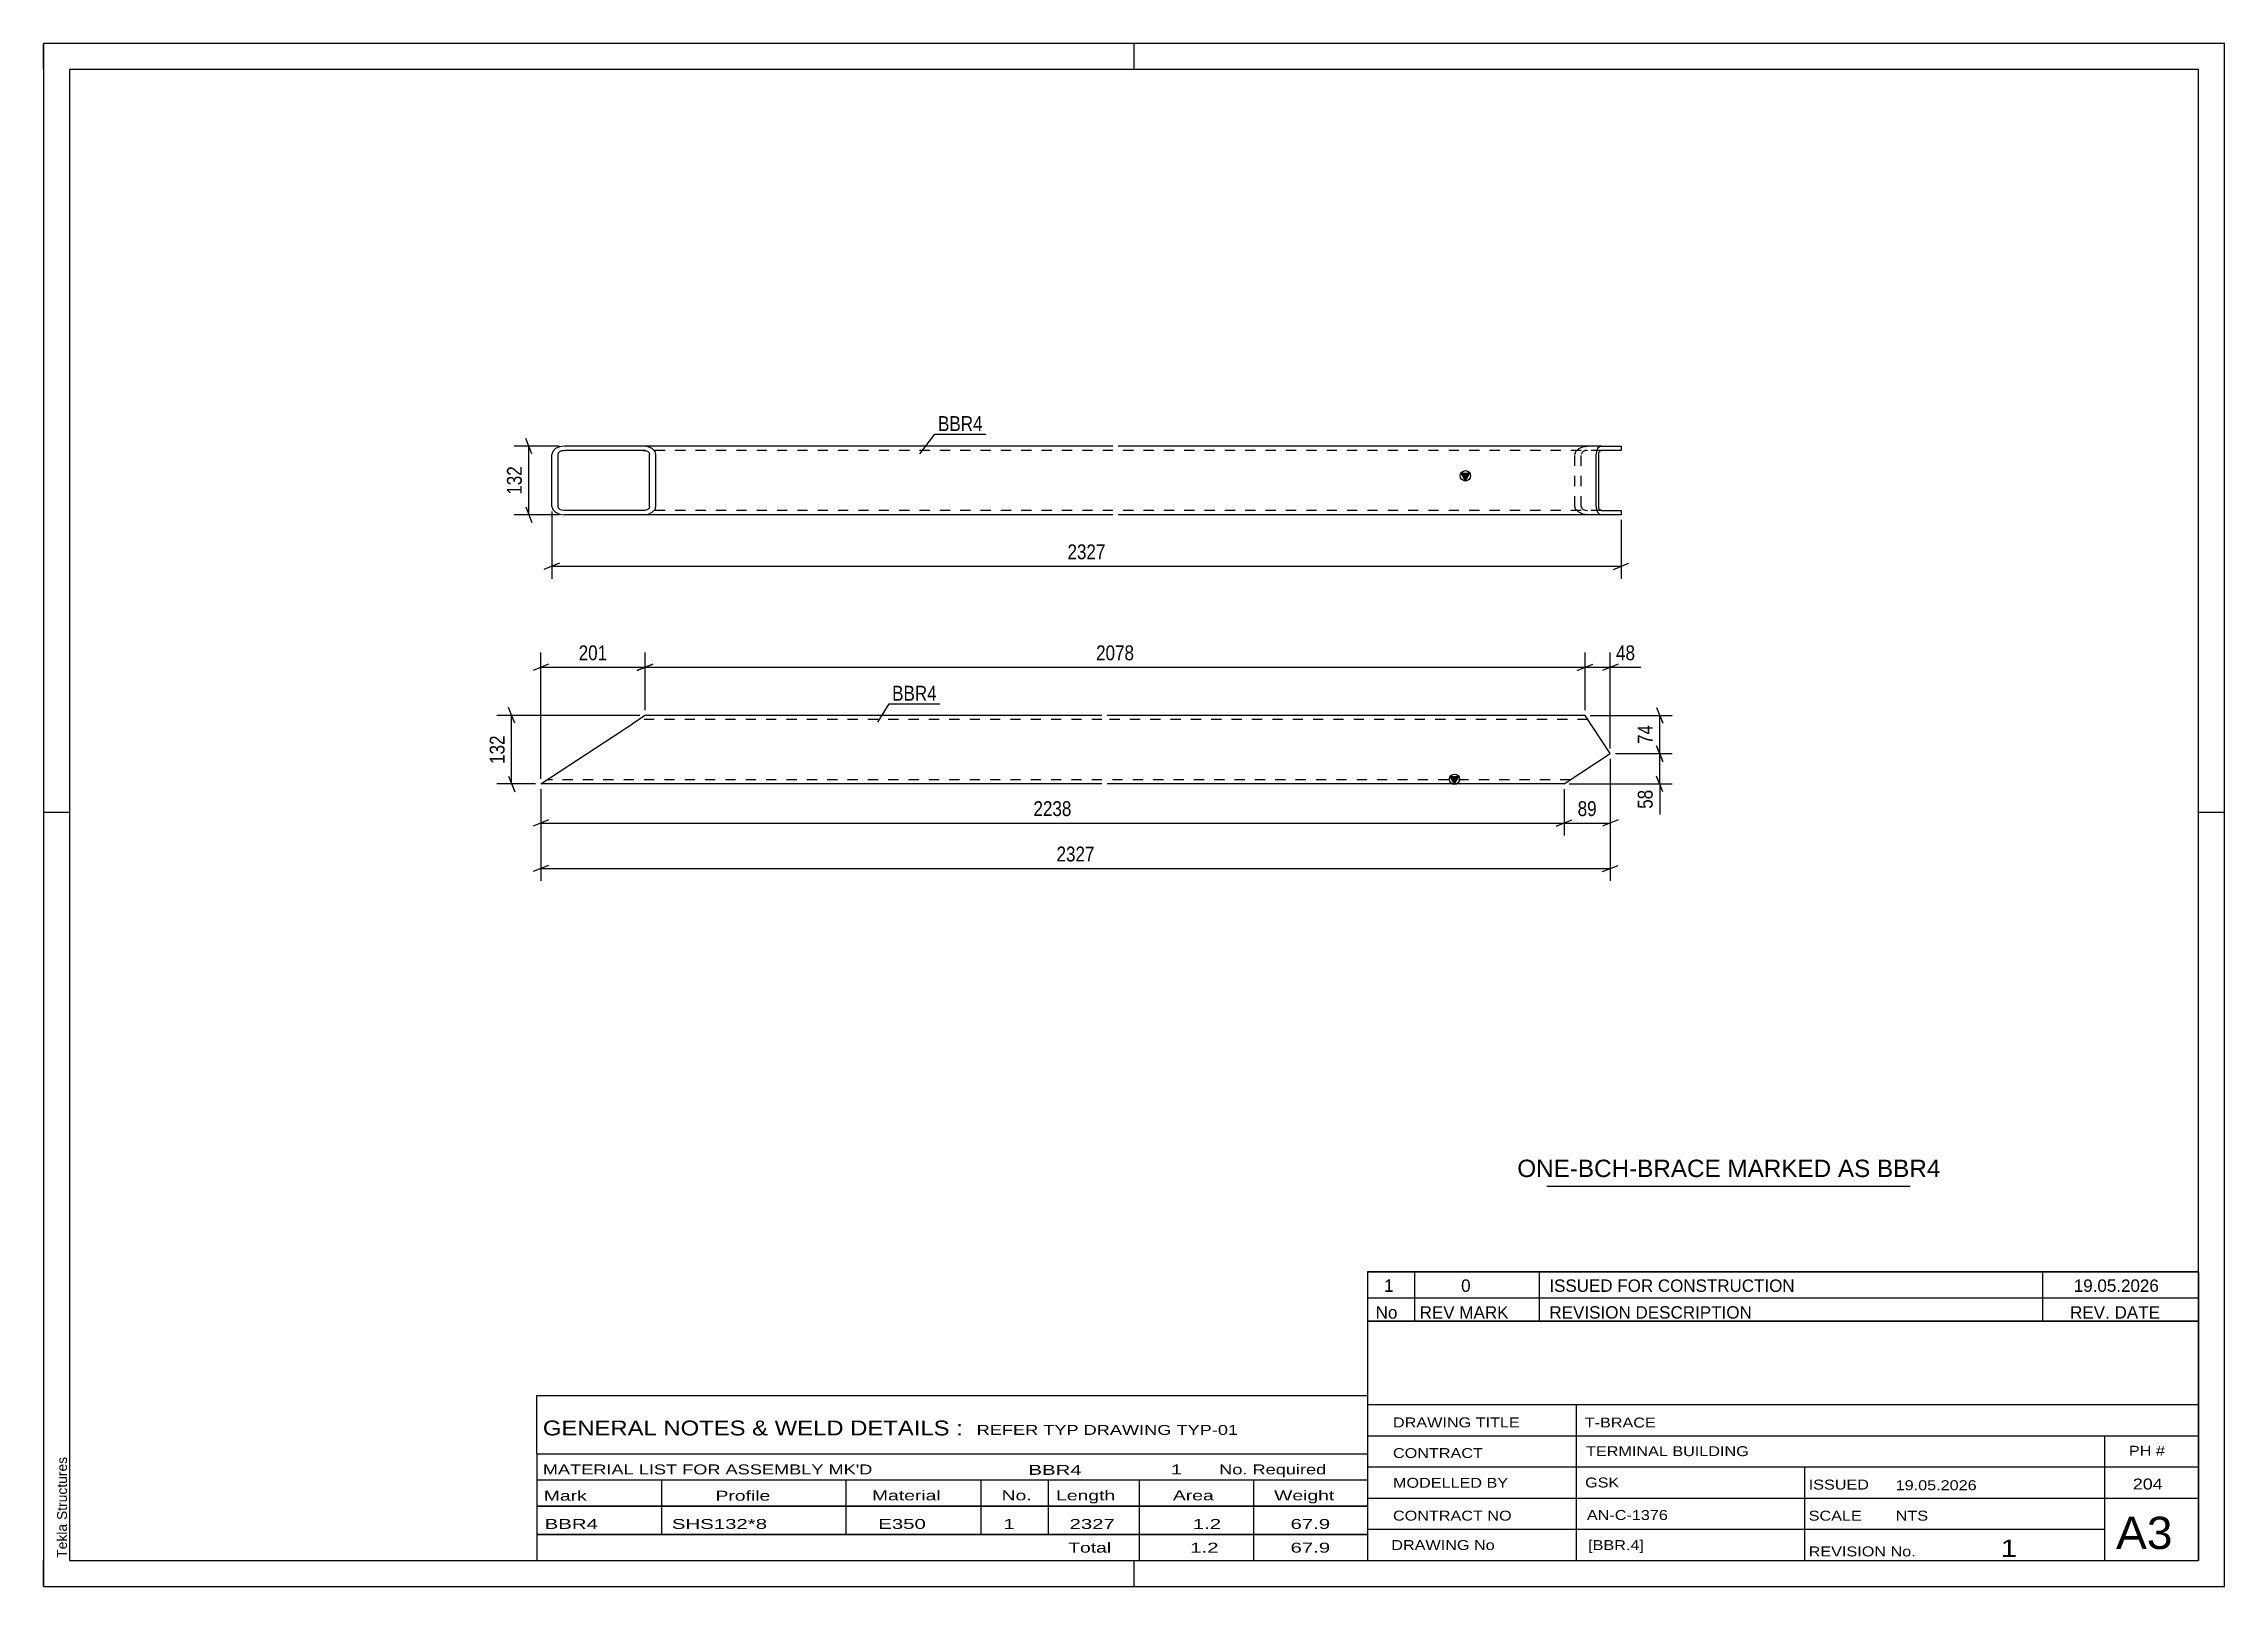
# Model space of a CAD drawing. Header units: millimetres. Extents: x 0 to 420, y 0 to 297.
import ezdxf

# ---------------------------------------------------------------- set-up
doc = ezdxf.new("R2010")
doc.units = ezdxf.units.MM
doc.linetypes.add('DXK_LINE_DOT2', pattern=[3.9198, 1.9599, -1.9599])
doc.styles.add('Arial', font='ARIAL.TTF', dxfattribs={"height": 0.2})
doc.styles.add('Arial Narrow', font='ARIALN.TTF', dxfattribs={"height": 0.2})

# ---------------------------------------------------------------- blocks, each defined once
blk = doc.blocks.new('Unknown-491737541-1161')
at = {"color": 5, "linetype": 'Continuous'}
for p, q in [((420, 297), (0, 297)), ((0, 297), (0, 0)), ((0, 292), (0, 297)), ((210, 292), (210, 297)), ((420, 0), (420, 297)), ((415, 292), (5, 292)), ((5, 292), (5, 5)), ((415, 5), (415, 292)), ((5, 149), (0, 149)), ((420, 149), (415, 149)), ((0, 0), (0, 5)), ((5, 5), (415, 5)), ((210, 0), (210, 5)), ((0, 0), (420, 0))]:
    blk.add_line(p, q, dxfattribs=at)
at = {"color": 174, "linetype": 'Continuous', "style": 'Arial'}
blk.add_text('Tekla Structures', height=1.9102, rotation=90, dxfattribs=at).set_placement((4.5, 5.5))
blk = doc.blocks.new('Unknown-491737541-3061')
at = {"color": 7, "linetype": 'Continuous'}
for p, q in [((255, 51.05), (255, 5)), ((255, 51.05), (415, 51.05)), ((415, 51), (415, 5)), ((255, 35), (415, 35)), ((295.14, 35), (295.14, 5)), ((255, 29), (415, 29)), ((397, 5.05), (397, 28.9)), ((255, 23), (415, 23)), ((339.14, 23), (339.14, 5)), ((255, 17), (415, 17)), ((255, 11), (397, 11)), ((255, 5), (415, 5))]:
    blk.add_line(p, q, dxfattribs=at)
at = {"color": 7, "style": 'Arial Narrow'}
for s, height, width, p in [('DRAWING TITLE', 1.9089, 1.425378, (259.88, 30.61)), ('T-BRACE', 1.909, 1.425378, (296.81, 30.59)), ('CONTRACT', 1.909, 1.425378, (259.88, 24.71)), ('TERMINAL BUILDING', 1.9089, 1.425378, (297.06, 25.07)), ('MODELLED BY', 1.9089, 1.425378, (259.88, 18.98)), ('GSK', 1.909, 1.425378, (296.88, 19.04)), ('ISSUED', 1.909, 1.425378, (339.94, 18.64)), ('19.05.2026', 1.909, 1.425378, (356.69, 18.52)), ('CONTRACT NO', 1.9089, 1.425378, (259.88, 12.66)), ('AN-C-1376', 1.909, 1.425378, (297.23, 12.78)), ('SCALE', 1.909, 1.425378, (339.94, 12.65)), ('A3', 6.204, 1.25, (399.14, 7.2)), ('DRAWING No', 1.909, 1.425378, (259.56, 7)), ('[BBR.4]', 1.909, 1.425378, (297.46, 6.99)), ('1', 3.34, 1.5, (376.91, 5.68)), ('REVISION No.', 1.9089, 1.425378, (339.94, 5.77))]:
    blk.add_text(s, height=height, dxfattribs=dict(at, width=width)).set_placement(p)
at = {"color": 7, "linetype": 'Continuous', "style": 'Arial Narrow'}
for s, height, width, p in [('PH #', 1.909, 1.43, (401.6, 25.15)), ('204', 2.1, 1.43, (402.37, 18.65)), ('NTS', 1.909, 1.425378, (356.7, 12.65))]:
    blk.add_text(s, height=height, dxfattribs=dict(at, width=width)).set_placement(p)
blk = doc.blocks.new('Unknown-491737541-3062')
at = {"color": 7, "linetype": 'Continuous'}
for p, q in [((95, 36.75), (255, 36.75)), ((95, 25.5), (95, 36.75)), ((255, 36.75), (255, 25.5)), ((95, 25.5), (255, 25.5)), ((95, 25.5), (95, 20.5)), ((255, 25.5), (255, 20.5)), ((95, 20.5), (255, 20.5)), ((95, 20.5), (95, 15.5)), ((119, 20.5), (119, 15.5)), ((154.5, 20.5), (154.5, 15.5)), ((180.5, 20.5), (180.5, 15.5)), ((193.5, 20.5), (193.5, 15.5)), ((211, 20.5), (211, 15.5)), ((233, 20.5), (233, 15.5)), ((255, 20.5), (255, 15.5)), ((95, 15.5), (255, 15.5)), ((95, 15.45), (95, 10.05)), ((95, 15.45), (255, 15.45)), ((119, 15.5), (119, 10)), ((154.5, 15.5), (154.5, 10)), ((180.5, 15.5), (180.5, 10)), ((193.5, 15.5), (193.5, 10)), ((211, 15.5), (211, 10)), ((233, 15.5), (233, 10)), ((255, 15.45), (255, 10.05)), ((95, 10.05), (255, 10.05)), ((95, 10), (255, 10)), ((95, 10), (95, 5)), ((211, 10), (211, 5)), ((233, 10), (233, 5)), ((255, 10), (255, 5)), ((95, 5), (255, 5))]:
    blk.add_line(p, q, dxfattribs=at)
at = {"color": 7, "style": 'Arial Narrow'}
for s, height, width, p in [('GENERAL NOTES & WELD DETAILS :', 2.8633, 1.4, (96.15, 29.06)), ('REFER TYP DRAWING TYP-01', 1.9089, 1.6, (179.7, 29.16)), ("MATERIAL LIST FOR ASSEMBLY MK'D", 1.9089, 1.6, (96.15, 21.56)), ('BBR4', 1.909, 1.794707, (189.67, 21.47)), ('1', 1.91, 1.794707, (217.08, 21.56)), ('No. Required', 1.9089, 1.6, (226.41, 21.56)), ('Mark', 1.909, 1.7, (96.34, 16.5)), ('Profile', 1.909, 1.7, (129.41, 16.5)), ('Material', 1.909, 1.7, (159.54, 16.56)), ('No.', 1.909, 1.7, (184.5, 16.56)), ('Length', 1.909, 1.7, (195, 16.56)), ('Area', 1.909, 1.7, (217.5, 16.56)), ('Weight', 1.909, 1.7, (237, 16.56))]:
    blk.add_text(s, height=height, dxfattribs=dict(at, width=width)).set_placement(p)
at = {"color": 7, "linetype": 'Continuous', "style": 'Arial Narrow'}
for s, height, width, p in [('BBR4', 1.909, 1.794707, (96.5, 11.06)), ('SHS132*8', 1.909, 1.794707, (121, 11.06)), ('E350', 1.909, 1.794707, (160.74, 11.06)), ('1', 1.91, 1.794707, (184.86, 11.06)), ('2327', 1.909, 1.794707, (197.58, 11.06)), ('1.2', 1.909, 1.794707, (221.32, 11.06)), ('67.9', 1.909, 1.794707, (240.14, 11.06)), ('Total', 1.909, 1.7, (197.33, 6.5)), ('1.2', 1.909, 1.794707, (220.83, 6.5)), ('67.9', 1.909, 1.794707, (240.14, 6.5))]:
    blk.add_text(s, height=height, dxfattribs=dict(at, width=width)).set_placement(p)
blk = doc.blocks.new('Unknown-491737541-3063')
at = {"color": 7, "linetype": 'Continuous'}
for p, q in [((255, 60.55), (415, 60.55)), ((415, 60.55), (255, 60.55)), ((255, 60.55), (255, 55.55)), ((264, 60.55), (264, 55.55)), ((288, 60.55), (288, 55.55)), ((385, 60.55), (385, 55.55)), ((415, 60.55), (415, 55.55)), ((255, 55.55), (415, 55.55)), ((255, 55.55), (255, 51.05)), ((255, 55.55), (415, 55.55)), ((264, 55.55), (264, 51.05)), ((288, 55.55), (288, 51.05)), ((385, 55.55), (385, 51.05)), ((415, 55.55), (415, 51.05)), ((415, 51.05), (255, 51.05))]:
    blk.add_line(p, q, dxfattribs=at)
at = {"color": 7, "linetype": 'Continuous', "style": 'Arial Narrow'}
for s, height, width, p in [('1', 2.39, 1.196471, (258.16, 56.7)), ('0', 2.39, 1.196471, (273, 56.7)), ('ISSUED FOR CONSTRUCTION', 2.3861, 1.196471, (290, 56.7)), ('19.05.2026', 2.386, 1.196471, (391, 56.7)), ('No', 2.386, 1.2, (256.54, 51.55)), ('REV MARK', 2.386, 1.2, (265, 51.55)), ('REVISION DESCRIPTION', 2.3861, 1.2, (290, 51.55)), ('REV. DATE', 2.386, 1.2, (390.28, 51.55))]:
    blk.add_text(s, height=height, dxfattribs=dict(at, width=width)).set_placement(p)
blk = doc.blocks.new('Unknown-491737541-3064')
at = {"color": 7, "linetype": 'Continuous'}
blk.add_line((289.5, 77.05), (359.5, 77.05), dxfattribs=at)
at = {"color": 7, "style": 'Arial'}
blk.add_text('ONE-BCH-BRACE MARKED AS BBR4', height=3.3428, dxfattribs=at).set_placement((283.82, 78.8))
blk = doc.blocks.new('Part-491737541-1550 - 1544')
at = {"linetype": 'Continuous'}
blk.add_hatch(color=2, dxfattribs=at).paths.add_polyline_path([(271.72, 154.48), (270.92, 155.88), (272.52, 155.88)])
at = {"color": 2, "linetype": 'Continuous'}
for p, q in [((95.76, 154.48), (113.4, 166.08)), ((115.83, 167.68), (113.4, 166.08)), ((203.83, 167.68), (115.83, 167.68)), ((296.88, 167.68), (204.83, 167.68)), ((301.72, 160.32), (296.88, 167.68)), ((292.83, 154.48), (301.72, 160.32)), ((271.72, 154.48), (270.92, 155.88)), ((270.92, 155.88), (272.52, 155.88)), ((272.52, 155.88), (271.72, 154.48)), ((203.83, 154.48), (95.76, 154.48)), ((292.83, 154.48), (204.83, 154.48))]:
    blk.add_line(p, q, dxfattribs=at)
at = {"color": 7, "linetype": 'DXK_LINE_DOT2'}
for p, q in [((203.83, 166.88), (114.61, 166.88)), ((297.4, 166.88), (204.83, 166.88)), ((203.83, 155.28), (96.98, 155.28)), ((294.05, 155.28), (204.83, 155.28))]:
    blk.add_line(p, q, dxfattribs=at)
at = {"color": 2, "linetype": 'Continuous'}
blk.add_circle((271.72, 155.38), 1, dxfattribs=at)
blk = doc.blocks.new('Part-491737541-1726 - 1720')
at = {"linetype": 'Continuous'}
blk.add_hatch(color=2, dxfattribs=at).paths.add_polyline_path([(273.82, 212.9), (273.02, 214.3), (274.62, 214.3)])
at = {"color": 2, "linetype": 'Continuous'}
for p, q in [((98.05, 218.51), (97.87, 217.9)), ((98.58, 219.03), (98.05, 218.51)), ((99.37, 219.38), (98.58, 219.03)), ((99.18, 218.2), (99.44, 218.46)), ((100.3, 219.5), (99.37, 219.38)), ((99.44, 218.46), (99.83, 218.64)), ((99.83, 218.64), (100.3, 218.7)), ((205.93, 219.5), (100.3, 219.5)), ((115.5, 218.7), (100.3, 218.7)), ((116.43, 219.38), (115.5, 219.5)), ((115.5, 218.7), (115.97, 218.64)), ((115.97, 218.64), (116.36, 218.46)), ((116.36, 218.46), (116.63, 218.2)), ((117.22, 219.03), (116.43, 219.38)), ((117.75, 218.51), (117.22, 219.03)), ((117.93, 217.9), (117.75, 218.51)), ((300.03, 219.5), (206.93, 219.5)), ((299.06, 218.51), (298.98, 217.9)), ((299.29, 219.03), (299.06, 218.51)), ((299.63, 219.38), (299.29, 219.03)), ((299.55, 218.2), (299.66, 218.46)), ((300.03, 219.5), (299.63, 219.38)), ((299.66, 218.46), (299.83, 218.64)), ((299.83, 218.64), (300.03, 218.7)), ((300.03, 219.5), (303.82, 219.5)), ((303.82, 218.7), (300.03, 218.7)), ((303.82, 219.5), (303.82, 218.7)), ((97.87, 207.9), (97.87, 217.9)), ((99.08, 217.9), (99.18, 218.2)), ((99.08, 207.9), (99.08, 217.9)), ((116.63, 218.2), (116.72, 217.9)), ((116.72, 207.9), (116.72, 217.9)), ((117.93, 207.9), (117.93, 217.9)), ((273.82, 212.9), (273.02, 214.3)), ((273.02, 214.3), (274.62, 214.3)), ((274.62, 214.3), (273.82, 212.9)), ((298.98, 207.9), (298.98, 217.9)), ((299.51, 217.9), (299.55, 218.2)), ((299.51, 207.9), (299.51, 217.9)), ((97.87, 207.9), (98.05, 207.29)), ((98.05, 207.29), (98.58, 206.77)), ((98.58, 206.77), (99.37, 206.42)), ((99.18, 207.59), (99.08, 207.9)), ((99.44, 207.33), (99.18, 207.59)), ((99.37, 206.42), (100.3, 206.3)), ((99.83, 207.16), (99.44, 207.33)), ((100.3, 207.1), (99.83, 207.16)), ((115.5, 207.1), (100.3, 207.1)), ((205.93, 206.3), (100.3, 206.3)), ((115.97, 207.16), (115.5, 207.1)), ((115.5, 206.3), (116.43, 206.42)), ((116.36, 207.33), (115.97, 207.16)), ((116.63, 207.59), (116.36, 207.33)), ((116.43, 206.42), (117.22, 206.77)), ((116.72, 207.9), (116.63, 207.59)), ((117.22, 206.77), (117.75, 207.29)), ((117.75, 207.29), (117.93, 207.9)), ((303.82, 206.3), (206.93, 206.3)), ((298.98, 207.9), (299.06, 207.29)), ((299.06, 207.29), (299.29, 206.77)), ((299.29, 206.77), (299.63, 206.42)), ((299.55, 207.59), (299.51, 207.9)), ((299.66, 207.33), (299.55, 207.59)), ((299.63, 206.42), (300.03, 206.3)), ((299.83, 207.16), (299.66, 207.33)), ((300.03, 207.1), (299.83, 207.16)), ((300.03, 207.1), (303.82, 207.1)), ((303.82, 207.1), (303.82, 206.3))]:
    blk.add_line(p, q, dxfattribs=at)
at = {"color": 7, "linetype": 'DXK_LINE_DOT2'}
for p, q in [((205.93, 218.7), (115.5, 218.7)), ((300.03, 218.7), (206.93, 218.7)), ((294.93, 217.9), (295.12, 218.51)), ((295.12, 218.51), (295.65, 219.03)), ((295.65, 219.03), (296.44, 219.38)), ((296.51, 218.46), (296.24, 218.2)), ((296.44, 219.38), (297.37, 219.5)), ((296.9, 218.64), (296.51, 218.46)), ((297.37, 218.7), (296.9, 218.64)), ((294.93, 207.9), (294.93, 217.9)), ((296.24, 218.2), (296.15, 217.9)), ((296.15, 207.9), (296.15, 217.9)), ((205.93, 207.1), (115.5, 207.1)), ((300.03, 207.1), (206.93, 207.1)), ((295.12, 207.29), (294.93, 207.9)), ((295.65, 206.77), (295.12, 207.29)), ((296.44, 206.42), (295.65, 206.77)), ((296.15, 207.9), (296.24, 207.59)), ((296.24, 207.59), (296.51, 207.33)), ((297.37, 206.3), (296.44, 206.42)), ((296.51, 207.33), (296.9, 207.16)), ((296.9, 207.16), (297.37, 207.1))]:
    blk.add_line(p, q, dxfattribs=at)
at = {"color": 2, "linetype": 'Continuous'}
blk.add_circle((273.82, 213.8), 1, dxfattribs=at)
blk = doc.blocks.new('StraightDimension-491737541-2499 - 1544')
at = {"color": 7, "linetype": 'Continuous'}
for p, q in [((301.72, 159.32), (301.72, 135.8)), ((95.76, 153.48), (95.76, 135.8)), ((97.26, 138.8), (94.26, 137.6)), ((300.22, 137.6), (303.22, 138.8)), ((95.76, 138.2), (301.72, 138.2))]:
    blk.add_line(p, q, dxfattribs=at)
at = {"color": 0}
blk.add_wipeout([(203, 138.95), (203, 143.15), (194.48, 143.15), (194.48, 138.95)], dxfattribs=at)
at = {"color": 3, "style": 'Arial Narrow'}
blk.add_text('2327', height=2.863, dxfattribs=at).set_placement((195.08, 139.55))
blk = doc.blocks.new('StraightDimension-491737541-2762 - 1544')
at = {"color": 7, "linetype": 'Continuous'}
for p, q in [((95.76, 153.48), (95.76, 144.55)), ((292.83, 153.48), (292.83, 144.55)), ((97.26, 147.55), (94.26, 146.35)), ((291.33, 146.35), (294.33, 147.55)), ((95.76, 146.95), (292.83, 146.95))]:
    blk.add_line(p, q, dxfattribs=at)
at = {"color": 0}
blk.add_wipeout([(198.55, 147.7), (198.55, 151.9), (190.04, 151.9), (190.04, 147.7)], dxfattribs=at)
at = {"color": 3, "style": 'Arial Narrow'}
blk.add_text('2238', height=2.863, dxfattribs=at).set_placement((190.64, 148.3))
blk = doc.blocks.new('StraightDimension-491737541-2558 - 1544')
at = {"color": 7, "linetype": 'Continuous'}
for p, q in [((295.38, 176.34), (298.38, 177.54)), ((296.88, 168.68), (296.88, 179.79)), ((296.88, 176.94), (301.72, 176.94)), ((303.22, 177.54), (300.22, 176.34)), ((301.72, 161.32), (301.72, 179.79))]:
    blk.add_line(p, q, dxfattribs=at)
at = {"color": 0}
blk.add_wipeout([(307.1, 177.69), (307.1, 181.89), (302.24, 181.89), (302.24, 177.69)], dxfattribs=at)
at = {"color": 7, "linetype": 'Continuous'}
blk.add_line((301.72, 176.94), (307.62, 176.94), dxfattribs=at)
blk.add_line((301.72, 176.94), (307.62, 176.94), dxfattribs=at)
at = {"color": 3, "style": 'Arial Narrow'}
blk.add_text('48', height=2.863, dxfattribs=at).set_placement((302.84, 178.29))
blk = doc.blocks.new('StraightDimension-491737541-2559 - 1544')
at = {"color": 7, "linetype": 'Continuous'}
for p, q in [((117.33, 177.54), (114.33, 176.34)), ((115.83, 168.68), (115.83, 179.79)), ((115.83, 176.94), (296.88, 176.94)), ((295.38, 176.34), (298.38, 177.54)), ((296.88, 168.68), (296.88, 179.79))]:
    blk.add_line(p, q, dxfattribs=at)
at = {"color": 0}
blk.add_wipeout([(210.61, 177.69), (210.61, 181.89), (202.1, 181.89), (202.1, 177.69)], dxfattribs=at)
at = {"color": 3, "style": 'Arial Narrow'}
blk.add_text('2078', height=2.863, dxfattribs=at).set_placement((202.7, 178.29))
blk = doc.blocks.new('StraightDimension-491737541-2560 - 1544')
at = {"color": 7, "linetype": 'Continuous'}
for p, q in [((97.26, 177.54), (94.26, 176.34)), ((95.76, 155.48), (95.76, 179.79)), ((95.76, 176.94), (115.83, 176.94)), ((114.33, 176.34), (117.33, 177.54)), ((115.83, 168.68), (115.83, 179.79))]:
    blk.add_line(p, q, dxfattribs=at)
at = {"color": 0}
blk.add_wipeout([(109.14, 177.69), (109.14, 181.89), (102.45, 181.89), (102.45, 177.69)], dxfattribs=at)
at = {"color": 3, "style": 'Arial Narrow'}
blk.add_text('201', height=2.863, dxfattribs=at).set_placement((103.05, 178.29))
blk = doc.blocks.new('StraightDimension-491737541-2603 - 1544')
at = {"color": 7, "linetype": 'Continuous'}
for p, q in [((310.64, 169.18), (311.84, 166.18)), ((297.88, 167.68), (313.64, 167.68)), ((311.24, 160.32), (311.24, 167.68)), ((302.72, 160.32), (313.64, 160.32)), ((311.84, 158.82), (310.64, 161.82))]:
    blk.add_line(p, q, dxfattribs=at)
at = {"color": 0}
blk.add_wipeout([(310.49, 166.43), (306.29, 166.43), (306.29, 161.57), (310.49, 161.57)], dxfattribs=at)
at = {"color": 3, "style": 'Arial Narrow'}
blk.add_text('74', height=2.863, rotation=90.0002, dxfattribs=at).set_placement((309.89, 162.17))
blk = doc.blocks.new('StraightDimension-491737541-2604 - 1544')
at = {"color": 7, "linetype": 'Continuous'}
for p, q in [((302.72, 160.32), (313.64, 160.32)), ((310.64, 161.82), (311.84, 158.82)), ((311.24, 154.48), (311.24, 160.32)), ((311.84, 152.98), (310.64, 155.98)), ((293.83, 154.48), (313.64, 154.48))]:
    blk.add_line(p, q, dxfattribs=at)
at = {"color": 0}
blk.add_wipeout([(310.49, 153.95), (306.29, 153.95), (306.29, 149.09), (310.49, 149.09)], dxfattribs=at)
at = {"color": 7, "linetype": 'Continuous'}
blk.add_line((311.24, 154.48), (311.24, 148.57), dxfattribs=at)
blk.add_line((311.24, 154.48), (311.24, 148.57), dxfattribs=at)
at = {"color": 3, "style": 'Arial Narrow'}
blk.add_text('58', height=2.863, rotation=90.0002, dxfattribs=at).set_placement((309.89, 149.69))
blk = doc.blocks.new('StraightDimension-491737541-2736 - 1544')
at = {"color": 7, "linetype": 'Continuous'}
for p, q in [((90.73, 166.18), (89.53, 169.18)), ((114.83, 167.68), (87.28, 167.68)), ((90.13, 154.48), (90.13, 167.68)), ((89.53, 155.98), (90.73, 152.98)), ((94.76, 154.48), (87.28, 154.48))]:
    blk.add_line(p, q, dxfattribs=at)
at = {"color": 0}
blk.add_wipeout([(89.38, 164.42), (85.18, 164.42), (85.18, 157.73), (89.38, 157.73)], dxfattribs=at)
at = {"color": 3, "style": 'Arial Narrow'}
blk.add_text('132', height=2.863, rotation=90.0002, dxfattribs=at).set_placement((88.78, 158.33))
blk = doc.blocks.new('StraightDimension-491737541-2761 - 1544')
at = {"color": 7, "linetype": 'Continuous'}
for p, q in [((301.72, 159.32), (301.72, 144.55)), ((292.83, 153.48), (292.83, 144.55)), ((291.33, 146.35), (294.33, 147.55)), ((303.22, 147.55), (300.22, 146.35)), ((292.83, 146.95), (301.72, 146.95))]:
    blk.add_line(p, q, dxfattribs=at)
at = {"color": 0}
blk.add_wipeout([(299.7, 147.7), (299.7, 151.9), (294.85, 151.9), (294.85, 147.7)], dxfattribs=at)
at = {"color": 3, "style": 'Arial Narrow'}
blk.add_text('89', height=2.863, dxfattribs=at).set_placement((295.45, 148.3))
blk = doc.blocks.new('StraightDimension-491737541-2533 - 1720')
at = {"color": 7, "linetype": 'Continuous'}
for p, q in [((97.87, 206.9), (97.87, 193.98)), ((303.82, 205.3), (303.82, 193.98)), ((99.37, 196.98), (96.37, 195.78)), ((97.87, 196.38), (303.82, 196.38)), ((302.32, 195.78), (305.32, 196.98))]:
    blk.add_line(p, q, dxfattribs=at)
at = {"color": 0}
blk.add_wipeout([(205.1, 197.13), (205.1, 201.33), (196.59, 201.33), (196.59, 197.13)], dxfattribs=at)
at = {"color": 3, "style": 'Arial Narrow'}
blk.add_text('2327', height=2.863, dxfattribs=at).set_placement((197.19, 197.73))
blk = doc.blocks.new('StraightDimension-491737541-2546 - 1720')
at = {"color": 7, "linetype": 'Continuous'}
for p, q in [((99.3, 219.5), (90.6, 219.5)), ((94.05, 218), (92.85, 221)), ((93.45, 206.3), (93.45, 219.5)), ((99.3, 206.3), (90.6, 206.3)), ((92.85, 207.8), (94.05, 204.8))]:
    blk.add_line(p, q, dxfattribs=at)
at = {"color": 0}
blk.add_wipeout([(92.7, 216.24), (88.5, 216.24), (88.5, 209.56), (92.7, 209.56)], dxfattribs=at)
at = {"color": 3, "style": 'Arial Narrow'}
blk.add_text('132', height=2.863, rotation=90.0002, dxfattribs=at).set_placement((92.1, 210.16))
blk = doc.blocks.new('Mark-491737541-1546 - 1544')
at = {"color": 0}
blk.add_wipeout([(172, 170.51), (172, 173.51), (163.42, 173.51), (163.42, 170.51)], dxfattribs=at)
blk.add_wipeout([(172, 170.51), (172, 173.51), (163.42, 173.51), (163.42, 170.51)], dxfattribs=at)
at = {"color": 30, "linetype": 'Continuous'}
for p, q in [((160.66, 166.38), (162.82, 169.91)), ((162.82, 169.91), (172.6, 169.91))]:
    blk.add_line(p, q, dxfattribs=at)
at = {"color": 3, "style": 'Arial Narrow'}
blk.add_text('BBR4', height=2.863, dxfattribs=at).set_placement((163.42, 170.51))
blk = doc.blocks.new('Mark-491737541-1722 - 1720')
at = {"color": 0}
blk.add_wipeout([(180.84, 222.42), (180.84, 225.42), (172.26, 225.42), (172.26, 222.42)], dxfattribs=at)
blk.add_wipeout([(180.84, 222.42), (180.84, 225.42), (172.26, 225.42), (172.26, 222.42)], dxfattribs=at)
at = {"color": 30, "linetype": 'Continuous'}
for p, q in [((168.74, 218.02), (171.66, 221.82)), ((171.66, 221.82), (181.44, 221.82))]:
    blk.add_line(p, q, dxfattribs=at)
at = {"color": 3, "style": 'Arial Narrow'}
blk.add_text('BBR4', height=2.863, dxfattribs=at).set_placement((172.26, 222.42))

msp = doc.modelspace()

# ---------------------------------------------------------------- block references
for name in ['Unknown-491737541-1161', 'Part-491737541-1726 - 1720', 'Part-491737541-1550 - 1544', 'Unknown-491737541-3064', 'Unknown-491737541-3063', 'Unknown-491737541-3061', 'Unknown-491737541-3062']:
    msp.add_blockref(name, (0, 0))

# ---------------------------------------------------------------- next in the draw order: block references
for name in ['Mark-491737541-1722 - 1720', 'StraightDimension-491737541-2533 - 1720', 'StraightDimension-491737541-2499 - 1544']:
    msp.add_blockref(name, (0, 0))

# ---------------------------------------------------------------- next in the draw order: block references
for name in ['StraightDimension-491737541-2546 - 1720', 'StraightDimension-491737541-2558 - 1544', 'StraightDimension-491737541-2762 - 1544']:
    msp.add_blockref(name, (0, 0))

# ---------------------------------------------------------------- next in the draw order: block references
msp.add_blockref('StraightDimension-491737541-2559 - 1544', (0, 0))

# ---------------------------------------------------------------- next in the draw order: block references
for name in ['StraightDimension-491737541-2560 - 1544', 'Mark-491737541-1546 - 1544', 'StraightDimension-491737541-2603 - 1544']:
    msp.add_blockref(name, (0, 0))

# ---------------------------------------------------------------- next in the draw order: block references
for name in ['StraightDimension-491737541-2736 - 1544', 'StraightDimension-491737541-2604 - 1544']:
    msp.add_blockref(name, (0, 0))

# ---------------------------------------------------------------- next in the draw order: block references
msp.add_blockref('StraightDimension-491737541-2761 - 1544', (0, 0))

doc.saveas('drawing.dxf')
